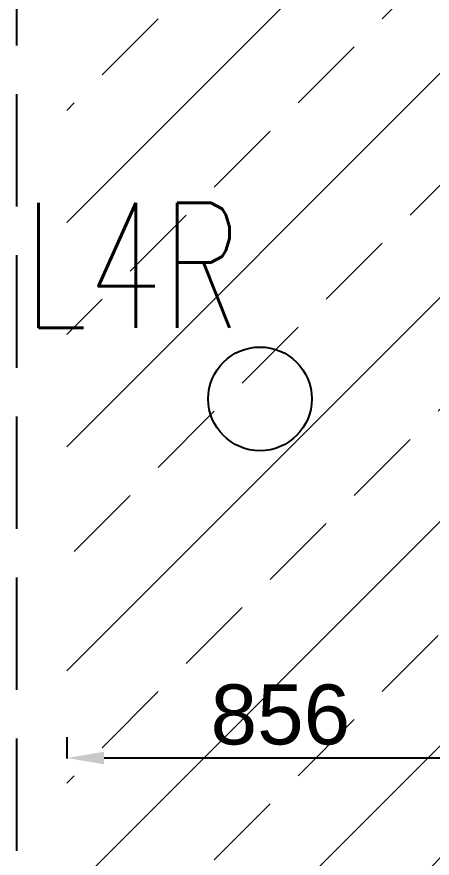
# Model space of a CAD drawing. Header units: millimetres. Extents: x -92759 to 184353, y -15225 to 86714.
# Drawn here: x 72901 to 73733, y 65597 to 67281 of the extents above; entities that cross this region are included whole.
import ezdxf

# ---------------------------------------------------------------- set-up
doc = ezdxf.new("R2010")
doc.units = ezdxf.units.MM
doc.linetypes.add('IDA - Hidden 065', pattern=[322.5, 225, -97.5])
doc.layers.get('Defpoints').update_dxf_attribs({"color": 8})
for name, color, linetype in [('0-1', 9, 'Continuous'), ('A-PATT-CONC', 8, 'Continuous'), ('E-_LIGT----_E-', 3, 'Continuous'), ('E-legend', 1, 'Continuous')]:
    doc.layers.add(name, color=color, linetype=linetype)
doc.layers.add('A-_DETA----_E-5', color=7, linetype='IDA - Hidden 065', true_color=0xa5a5a5)
doc.layers.add('HFI 9MM FPB', color=94, linetype='Continuous', lineweight=5)
doc.styles.add('Arial', font='arial.ttf')
doc.styles.add('Simplex', font='simplex_.ttf', dxfattribs={"width": 0.7, "height": 450})
doc.dimstyles.new('Home Fibre 02', dxfattribs={"dimscale": 0, "dimtxt": 120, "dimasz": 75, "dimexe": 1.25, "dimexo": 0.625, "dimgap": 25, "dimtad": 1, "dimtoh": 1, "dimdec": 0, "dimtxsty": 'Arial', "dimcen": 2.5, "dimadec": 0, "dimazin": 0, "dimtfac": 1, "dimtdec": 0, "dimtmove": 0, "dimatfit": 3, "dimfxl": 3, "dimarcsym": 0})

# ---------------------------------------------------------------- blocks, each defined once
blk = doc.blocks.new('A$C3019c3af')
at = {"layer": 'A-_DETA----_E-5'}
blk.add_line((-9800, 29000), (-9800, 37200), dxfattribs=at)
blk = doc.blocks.new('*D837')
at = {"layer": 'Defpoints', "color": 0, "transparency": 16777216}
for p in [(-379618.1, -154479.1), (-378761.8, -154479.1), (-378761.8, -154521.3)]:
    blk.add_point(p, dxfattribs=at)
at = {"layer": 'HFI 9MM FPB', "color": 0, "lineweight": -2, "transparency": 16777216}
for p, q in [((-379618.1, -154479.7), (-379618.1, -154522.6)), ((-378761.8, -154479.7), (-378761.8, -154522.6)), ((-379543.1, -154521.3), (-378836.8, -154521.3))]:
    blk.add_line(p, q, dxfattribs=at)
at = {"layer": 'HFI 9MM FPB', "color": 0, "transparency": 16777216}
for points in [[(-379543.1, -154508.8), (-379543.1, -154533.8), (-379618.1, -154521.3)], [(-378836.8, -154508.8), (-378836.8, -154533.8), (-378761.8, -154521.3)]]:
    blk.add_solid(points, dxfattribs=at)
at = {"layer": 'HFI 9MM FPB', "color": 0, "transparency": 16777216, "insert": (-379189.9, -154435), "char_height": 120, "attachment_point": 5, "style": 'Arial'}
blk.add_mtext('856', dxfattribs=at)
blk = doc.blocks.new('A$C020d881d')
at = {"layer": 'E-legend', "lineweight": 25}
blk.add_circle((818.7, 172), 103.8, dxfattribs=at)
at = {"layer": 'E-legend', "lineweight": 25, "style": 'Simplex', "width": 0.7}
blk.add_text('L4R', height=250, dxfattribs=at).set_placement((345.2, 314.3))
blk = doc.blocks.new('EL_B8_L2_R4')
at = {"layer": 'E-_LIGT----_E-', "ltscale": 0.5}
blk.add_blockref('A$C020d881d', (-17731.5, -12997), dxfattribs=at)
blk = doc.blocks.new('RCP_B8L2')
at = {"layer": 'HFI 9MM FPB'}
h = blk.add_hatch(dxfattribs=at)
h.set_pattern_fill('ANSI33', color=256, scale=50)
h.set_pattern_definition([(45, (-581589.02, -147239), (-224.5064, 224.5064), []), (45, (-581364.5, -147239), (-224.5064, 224.5064), [158.75, -79.375])])
h.paths.add_polyline_path([(-378761.8, -151102.3), (-375761.8, -151102.3), (-375761.8, -158302.3), (-378761.8, -158302.3)], flags=16)
h.paths.add_polyline_path([(-377668.1, -149827.3), (-374918.1, -149827.3), (-374918.1, -159127.3), (-379618.1, -159127.3), (-379618.1, -150277.3), (-377668.1, -150277.3)])
dim = blk.add_linear_dim(base=(-378761.8, -154521.3), p1=(-379618.1, -154479.1), p2=(-378761.8, -154479.1), dimstyle='Home Fibre 02', override={"dimscale": 1}, dxfattribs=at)
dim.commit()
dim.dimension.update_dxf_attribs({"geometry": '*D837', "text_midpoint": (-379189.9, -154435)})

msp = doc.modelspace()

# ---------------------------------------------------------------- block references
at = {"layer": '0-1'}
msp.add_blockref('A$C3019c3af', (82701.1, 32741.2), dxfattribs=at)
at = {"layer": 'A-PATT-CONC'}
msp.add_blockref('RCP_B8L2', (452619.1, 220318.5), dxfattribs=at)
at = {"layer": 'E-legend', "color": 7}
msp.add_blockref('EL_B8_L2_R4', (90301.1, 79341.2), dxfattribs=at)

doc.saveas('drawing.dxf')
